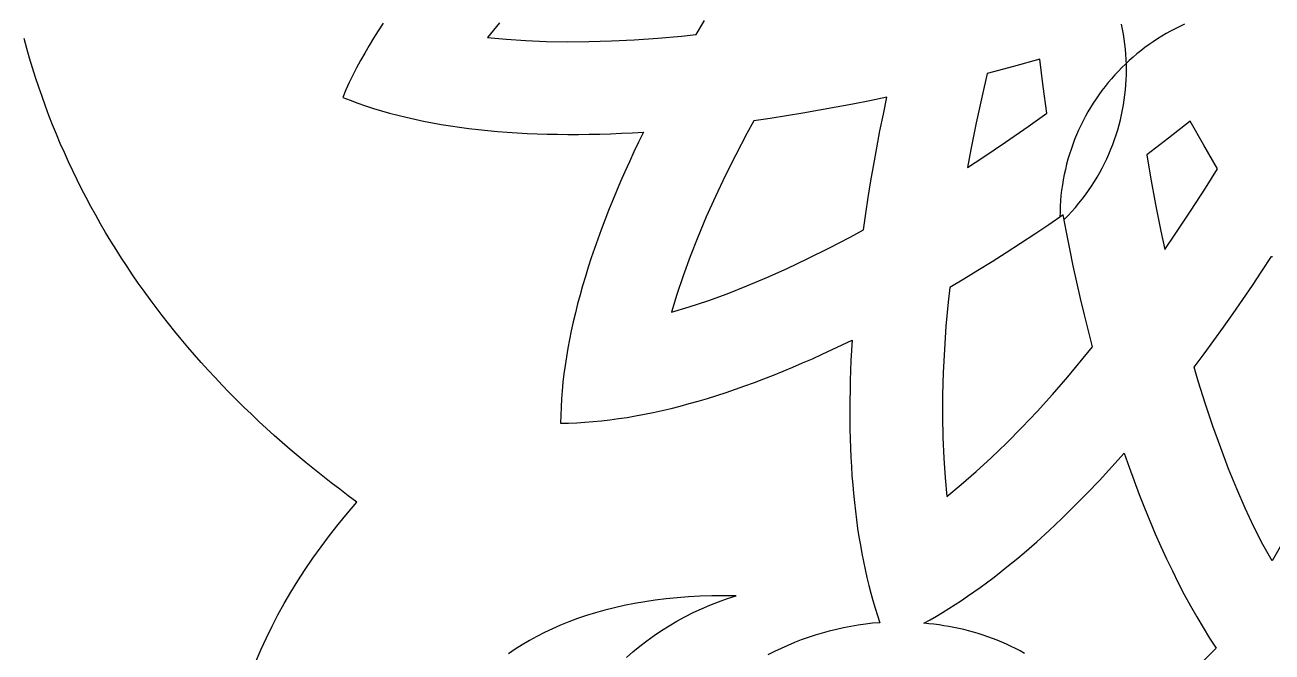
# Model space of a CAD drawing. Extents: x -5 to 96, y -47 to 131.
# Drawn here: x 16.37 to 45.28, y 20.38 to 34.92 of the extents above; entities that cross this region are included whole.
import ezdxf

# ---------------------------------------------------------------- set-up
doc = ezdxf.new("R2010")
doc.units = 0
doc.header["$MEASUREMENT"] = 0
doc.layers.add('LAYER_1', color=18, linetype='CONTINUOUS')

msp = doc.modelspace()

# ---------------------------------------------------------------- linework, layer by layer
at = {"layer": 'LAYER_1'}
for points in [[(27.368, 34.967), (27.094, 34.633), (27.523, 34.591), (27.979, 34.559), (28.453, 34.539), (28.941, 34.531), (29.445, 34.533), (29.963, 34.549), (30.494, 34.575), (31.038, 34.612), (31.593, 34.662), (31.929, 34.698), (32.123, 35.025)], [(27.368, 34.967), (27.094, 34.633), (27.523, 34.591), (27.979, 34.559), (28.453, 34.539), (28.941, 34.531), (29.445, 34.533), (29.963, 34.549), (30.494, 34.575), (31.038, 34.612), (31.593, 34.662), (31.929, 34.698), (32.123, 35.025)], [(24.671, 34.958), (24.558, 34.785), (24.45, 34.613), (24.345, 34.441), (24.245, 34.269), (24.15, 34.097), (24.058, 33.925), (23.971, 33.754), (23.888, 33.583), (23.81, 33.412), (23.736, 33.241), (23.908, 33.173), (24.084, 33.108), (24.264, 33.046), (24.446, 32.986), (24.632, 32.93), (24.821, 32.876), (25.013, 32.825), (25.209, 32.778), (25.407, 32.732), (25.608, 32.69), (25.813, 32.651), (26.02, 32.614), (26.23, 32.58), (26.443, 32.549), (26.658, 32.521), (26.877, 32.495), (27.098, 32.472), (27.322, 32.451), (27.548, 32.434), (27.777, 32.418), (28.008, 32.406), (28.242, 32.396), (28.478, 32.389), (28.717, 32.384), (28.958, 32.381), (29.202, 32.382), (29.447, 32.384), (29.695, 32.39), (29.945, 32.397), (30.197, 32.407), (30.451, 32.42), (30.707, 32.435), (30.596, 32.204), (30.487, 31.974), (30.381, 31.745), (30.278, 31.517), (30.179, 31.29), (30.083, 31.064), (29.989, 30.839), (29.899, 30.615), (29.812, 30.393), (29.729, 30.172), (29.649, 29.952), (29.572, 29.733), (29.498, 29.516), (29.428, 29.3), (29.361, 29.085), (29.298, 28.872), (29.238, 28.661), (29.182, 28.45), (29.13, 28.242), (29.081, 28.035), (29.035, 27.829), (28.994, 27.625), (28.956, 27.423), (28.922, 27.223), (28.891, 27.024), (28.864, 26.827), (28.842, 26.632), (28.823, 26.438), (28.808, 26.247), (28.797, 26.057), (28.79, 25.87), (28.787, 25.684), (28.972, 25.687), (29.16, 25.694), (29.35, 25.705), (29.542, 25.72), (29.735, 25.739), (29.931, 25.762), (30.128, 25.789), (30.327, 25.819), (30.527, 25.854), (30.73, 25.892), (30.934, 25.933), (31.14, 25.979), (31.347, 26.028), (31.556, 26.081), (31.766, 26.137), (31.978, 26.197), (32.191, 26.26), (32.406, 26.327), (32.622, 26.397), (32.84, 26.471), (33.059, 26.548), (33.279, 26.629), (33.501, 26.712), (33.723, 26.799), (33.947, 26.89), (34.172, 26.983), (34.398, 27.08), (34.626, 27.18), (34.854, 27.283), (35.083, 27.389), (35.314, 27.498), (35.545, 27.61), (35.519, 27.138), (35.51, 26.905), (35.502, 26.674), (35.497, 26.444), (35.493, 26.217), (35.492, 25.991), (35.493, 25.767), (35.496, 25.545), (35.501, 25.325), (35.508, 25.107), (35.518, 24.892), (35.529, 24.678), (35.543, 24.466), (35.559, 24.257), (35.578, 24.05), (35.598, 23.845), (35.621, 23.642), (35.647, 23.441), (35.674, 23.243), (35.704, 23.047), (35.737, 22.854), (35.771, 22.663), (35.808, 22.474), (35.847, 22.288), (35.889, 22.104), (35.933, 21.923), (35.98, 21.745), (36.029, 21.569), (36.081, 21.396), (36.135, 21.225), (36.191, 21.057), (36.022, 21.042), (35.853, 21.022), (35.684, 20.998), (35.516, 20.97), (35.349, 20.938), (35.182, 20.901), (35.017, 20.861), (34.852, 20.816), (34.689, 20.767), (34.527, 20.714), (34.367, 20.657), (34.208, 20.595), (34.052, 20.53), (33.897, 20.461), (33.744, 20.388), (33.593, 20.311)], [(24.671, 34.958), (24.558, 34.785), (24.45, 34.613), (24.345, 34.441), (24.245, 34.269), (24.15, 34.097), (24.058, 33.925), (23.971, 33.754), (23.888, 33.583), (23.81, 33.412), (23.736, 33.241), (23.908, 33.173), (24.084, 33.108), (24.264, 33.046), (24.446, 32.986), (24.632, 32.93), (24.821, 32.876), (25.013, 32.825), (25.209, 32.778), (25.407, 32.732), (25.608, 32.69), (25.813, 32.651), (26.02, 32.614), (26.23, 32.58), (26.443, 32.549), (26.658, 32.521), (26.877, 32.495), (27.098, 32.472), (27.322, 32.451), (27.548, 32.434), (27.777, 32.418), (28.008, 32.406), (28.242, 32.396), (28.478, 32.389), (28.717, 32.384), (28.958, 32.381), (29.202, 32.382), (29.447, 32.384), (29.695, 32.39), (29.945, 32.397), (30.197, 32.407), (30.451, 32.42), (30.707, 32.435), (30.596, 32.204), (30.487, 31.974), (30.381, 31.745), (30.278, 31.517), (30.179, 31.29), (30.083, 31.064), (29.989, 30.839), (29.899, 30.615), (29.812, 30.393), (29.729, 30.172), (29.649, 29.952), (29.572, 29.733), (29.498, 29.516), (29.428, 29.3), (29.361, 29.085), (29.298, 28.872), (29.238, 28.661), (29.182, 28.45), (29.13, 28.242), (29.081, 28.035), (29.035, 27.829), (28.994, 27.625), (28.956, 27.423), (28.922, 27.223), (28.891, 27.024), (28.864, 26.827), (28.842, 26.632), (28.823, 26.438), (28.808, 26.247), (28.797, 26.057), (28.79, 25.87), (28.787, 25.684), (28.972, 25.687), (29.16, 25.694), (29.35, 25.705), (29.542, 25.72), (29.735, 25.739), (29.931, 25.762), (30.128, 25.789), (30.327, 25.819), (30.527, 25.854), (30.73, 25.892), (30.934, 25.933), (31.14, 25.979), (31.347, 26.028), (31.556, 26.081), (31.766, 26.137), (31.978, 26.197), (32.191, 26.26), (32.406, 26.327), (32.622, 26.397), (32.84, 26.471), (33.059, 26.548), (33.279, 26.629), (33.501, 26.712), (33.723, 26.799), (33.947, 26.89), (34.172, 26.983), (34.398, 27.08), (34.626, 27.18), (34.854, 27.283), (35.083, 27.389), (35.314, 27.498), (35.545, 27.61), (35.519, 27.138), (35.51, 26.905), (35.502, 26.674), (35.497, 26.444), (35.493, 26.217), (35.492, 25.991), (35.493, 25.767), (35.496, 25.545), (35.501, 25.325), (35.508, 25.107), (35.518, 24.892), (35.529, 24.678), (35.543, 24.466), (35.559, 24.257), (35.578, 24.05), (35.598, 23.845), (35.621, 23.642), (35.647, 23.441), (35.674, 23.243), (35.704, 23.047), (35.737, 22.854), (35.771, 22.663), (35.808, 22.474), (35.847, 22.288), (35.889, 22.104), (35.933, 21.923), (35.98, 21.745), (36.029, 21.569), (36.081, 21.396), (36.135, 21.225), (36.191, 21.057), (36.022, 21.042), (35.853, 21.022), (35.684, 20.998), (35.516, 20.97), (35.349, 20.938), (35.182, 20.901), (35.017, 20.861), (34.852, 20.816), (34.689, 20.767), (34.527, 20.714), (34.367, 20.657), (34.208, 20.595), (34.052, 20.53), (33.897, 20.461), (33.744, 20.388), (33.593, 20.311)], [(43.251, 34.937), (43.143, 34.887), (43.036, 34.834), (42.931, 34.778), (42.828, 34.72), (42.726, 34.66), (42.625, 34.597), (42.527, 34.532), (42.43, 34.465), (42.334, 34.395), (42.241, 34.323), (42.149, 34.249), (42.059, 34.173), (41.971, 34.095), (41.885, 34.014), (41.801, 33.932), (41.719, 33.848), (41.638, 33.762), (41.56, 33.673), (41.484, 33.583), (41.41, 33.492), (41.339, 33.398), (41.269, 33.303), (41.202, 33.205), (41.137, 33.107), (41.074, 33.006), (41.014, 32.904), (40.956, 32.801), (40.901, 32.696), (40.848, 32.589), (40.797, 32.481), (40.75, 32.372), (40.704, 32.261), (40.662, 32.149), (40.622, 32.035), (40.585, 31.921), (40.55, 31.805), (40.519, 31.688), (40.49, 31.57), (40.464, 31.45), (40.441, 31.33), (40.421, 31.209), (40.404, 31.086), (40.389, 30.963), (40.378, 30.839), (40.37, 30.714), (40.366, 30.588), (40.364, 30.461)], [(43.251, 34.937), (43.143, 34.887), (43.036, 34.834), (42.931, 34.778), (42.828, 34.72), (42.726, 34.66), (42.625, 34.597), (42.527, 34.532), (42.43, 34.465), (42.334, 34.395), (42.241, 34.323), (42.149, 34.249), (42.059, 34.173), (41.971, 34.095), (41.885, 34.014), (41.801, 33.932), (41.719, 33.848), (41.638, 33.762), (41.56, 33.673), (41.484, 33.583), (41.41, 33.492), (41.339, 33.398), (41.269, 33.303), (41.202, 33.205), (41.137, 33.107), (41.074, 33.006), (41.014, 32.904), (40.956, 32.801), (40.901, 32.696), (40.848, 32.589), (40.797, 32.481), (40.75, 32.372), (40.704, 32.261), (40.662, 32.149), (40.622, 32.035), (40.585, 31.921), (40.55, 31.805), (40.519, 31.688), (40.49, 31.57), (40.464, 31.45), (40.441, 31.33), (40.421, 31.209), (40.404, 31.086), (40.389, 30.963), (40.378, 30.839), (40.37, 30.714), (40.366, 30.588), (40.364, 30.461)], [(40.469, 30.413), (40.558, 30.504), (40.643, 30.596), (40.726, 30.69), (40.806, 30.786), (40.883, 30.883), (40.958, 30.982), (41.03, 31.082), (41.098, 31.183), (41.164, 31.286), (41.228, 31.39), (41.288, 31.495), (41.346, 31.602), (41.4, 31.709), (41.452, 31.818), (41.501, 31.927), (41.548, 32.037), (41.591, 32.149), (41.632, 32.261), (41.67, 32.374), (41.705, 32.487), (41.737, 32.601), (41.767, 32.716), (41.794, 32.832), (41.817, 32.948), (41.839, 33.064), (41.857, 33.181), (41.872, 33.298), (41.885, 33.415), (41.895, 33.532), (41.902, 33.65), (41.906, 33.768), (41.907, 33.886), (41.906, 34.003), (41.902, 34.121), (41.895, 34.239), (41.885, 34.356), (41.872, 34.474), (41.857, 34.591), (41.839, 34.707), (41.817, 34.824), (41.794, 34.94)], [(40.469, 30.413), (40.558, 30.504), (40.643, 30.596), (40.726, 30.69), (40.806, 30.786), (40.883, 30.883), (40.958, 30.982), (41.03, 31.082), (41.098, 31.183), (41.164, 31.286), (41.228, 31.39), (41.288, 31.495), (41.346, 31.602), (41.4, 31.709), (41.452, 31.818), (41.501, 31.927), (41.548, 32.037), (41.591, 32.149), (41.632, 32.261), (41.67, 32.374), (41.705, 32.487), (41.737, 32.601), (41.767, 32.716), (41.794, 32.832), (41.817, 32.948), (41.839, 33.064), (41.857, 33.181), (41.872, 33.298), (41.885, 33.415), (41.895, 33.532), (41.902, 33.65), (41.906, 33.768), (41.907, 33.886), (41.906, 34.003), (41.902, 34.121), (41.895, 34.239), (41.885, 34.356), (41.872, 34.474), (41.857, 34.591), (41.839, 34.707), (41.817, 34.824), (41.794, 34.94)], [(21.725, 20.175), (21.84, 20.441), (21.964, 20.707), (22.095, 20.973), (22.233, 21.238), (22.38, 21.502), (22.534, 21.766), (22.696, 22.029), (22.867, 22.292), (23.045, 22.554), (23.232, 22.816), (23.427, 23.077), (23.631, 23.337), (23.843, 23.596), (24.064, 23.855), (23.863, 24.002), (23.664, 24.151), (23.467, 24.302), (23.273, 24.454), (23.08, 24.607), (22.89, 24.762), (22.701, 24.919), (22.515, 25.077), (22.331, 25.236), (22.149, 25.398), (21.97, 25.56), (21.792, 25.724), (21.617, 25.89), (21.444, 26.057), (21.274, 26.226), (21.105, 26.396), (20.939, 26.568), (20.775, 26.741), (20.614, 26.916), (20.455, 27.092), (20.298, 27.269), (20.143, 27.448), (19.991, 27.629), (19.842, 27.811), (19.694, 27.994), (19.55, 28.179), (19.407, 28.365), (19.267, 28.553), (19.13, 28.742), (18.995, 28.933), (18.863, 29.125), (18.733, 29.318), (18.605, 29.513), (18.48, 29.71), (18.358, 29.907), (18.238, 30.106), (18.121, 30.307), (18.007, 30.509), (17.895, 30.712), (17.786, 30.917), (17.679, 31.123), (17.575, 31.33), (17.474, 31.539), (17.376, 31.749), (17.28, 31.961), (17.187, 32.174), (17.097, 32.388), (17.009, 32.604), (16.924, 32.821), (16.842, 33.039), (16.763, 33.259), (16.687, 33.48), (16.613, 33.702), (16.543, 33.926), (16.475, 34.151), (16.41, 34.377), (16.348, 34.604)], [(21.725, 20.175), (21.84, 20.441), (21.964, 20.707), (22.095, 20.973), (22.233, 21.238), (22.38, 21.502), (22.534, 21.766), (22.696, 22.029), (22.867, 22.292), (23.045, 22.554), (23.232, 22.816), (23.427, 23.077), (23.631, 23.337), (23.843, 23.596), (24.064, 23.855), (23.863, 24.002), (23.664, 24.151), (23.467, 24.302), (23.273, 24.454), (23.08, 24.607), (22.89, 24.762), (22.701, 24.919), (22.515, 25.077), (22.331, 25.236), (22.149, 25.398), (21.97, 25.56), (21.792, 25.724), (21.617, 25.89), (21.444, 26.057), (21.274, 26.226), (21.105, 26.396), (20.939, 26.568), (20.775, 26.741), (20.614, 26.916), (20.455, 27.092), (20.298, 27.269), (20.143, 27.448), (19.991, 27.629), (19.842, 27.811), (19.694, 27.994), (19.55, 28.179), (19.407, 28.365), (19.267, 28.553), (19.13, 28.742), (18.995, 28.933), (18.863, 29.125), (18.733, 29.318), (18.605, 29.513), (18.48, 29.71), (18.358, 29.907), (18.238, 30.106), (18.121, 30.307), (18.007, 30.509), (17.895, 30.712), (17.786, 30.917), (17.679, 31.123), (17.575, 31.33), (17.474, 31.539), (17.376, 31.749), (17.28, 31.961), (17.187, 32.174), (17.097, 32.388), (17.009, 32.604), (16.924, 32.821), (16.842, 33.039), (16.763, 33.259), (16.687, 33.48), (16.613, 33.702), (16.543, 33.926), (16.475, 34.151), (16.41, 34.377), (16.348, 34.604)], [(45.499, 22.873), (45.283, 22.493), (45.066, 22.873), (44.861, 23.282), (44.661, 23.712), (44.467, 24.16), (44.276, 24.627), (44.092, 25.111), (43.913, 25.611), (43.74, 26.128), (43.572, 26.66), (43.477, 26.985), (43.705, 27.289), (43.931, 27.598), (44.157, 27.912), (44.382, 28.23), (44.605, 28.553), (44.828, 28.88), (45.049, 29.212), (45.269, 29.548), (45.296, 29.548)], [(45.499, 22.873), (45.283, 22.493), (45.066, 22.873), (44.861, 23.282), (44.661, 23.712), (44.467, 24.16), (44.276, 24.627), (44.092, 25.111), (43.913, 25.611), (43.74, 26.128), (43.572, 26.66), (43.477, 26.985), (43.705, 27.289), (43.931, 27.598), (44.157, 27.912), (44.382, 28.23), (44.605, 28.553), (44.828, 28.88), (45.049, 29.212), (45.269, 29.548)], [(39.541, 20.345), (39.439, 20.402), (39.336, 20.456), (39.231, 20.507), (39.126, 20.557), (39.019, 20.603), (38.912, 20.648), (38.803, 20.69), (38.694, 20.73), (38.583, 20.768), (38.472, 20.803), (38.361, 20.836), (38.248, 20.867), (38.135, 20.895), (38.021, 20.922), (37.907, 20.946), (37.792, 20.968), (37.676, 20.987), (37.561, 21.004), (37.444, 21.02), (37.328, 21.033), (37.211, 21.043), (37.355, 21.124), (37.5, 21.207), (37.645, 21.294), (37.79, 21.383), (37.935, 21.476), (38.08, 21.571), (38.225, 21.67), (38.371, 21.771), (38.516, 21.875), (38.662, 21.981), (38.807, 22.091), (38.953, 22.203), (39.098, 22.318), (39.244, 22.436), (39.39, 22.557), (39.535, 22.68), (39.826, 22.934), (40.117, 23.198), (40.408, 23.473), (40.698, 23.757), (40.988, 24.051), (41.278, 24.355), (41.567, 24.668), (41.855, 24.989), (41.968, 24.664), (42.085, 24.344), (42.203, 24.029), (42.325, 23.72), (42.449, 23.416), (42.576, 23.117), (42.705, 22.824), (42.837, 22.537), (42.971, 22.256), (43.108, 21.981), (43.248, 21.712), (43.39, 21.449), (43.535, 21.193), (43.683, 20.943), (43.833, 20.699), (43.986, 20.462), (42.249, 18.717)], [(39.541, 20.345), (39.439, 20.402), (39.336, 20.456), (39.231, 20.507), (39.126, 20.557), (39.019, 20.603), (38.912, 20.648), (38.803, 20.69), (38.694, 20.73), (38.583, 20.768), (38.472, 20.803), (38.361, 20.836), (38.248, 20.867), (38.135, 20.895), (38.021, 20.922), (37.907, 20.946), (37.792, 20.968), (37.676, 20.987), (37.561, 21.004), (37.444, 21.02), (37.328, 21.033), (37.211, 21.043), (37.355, 21.124), (37.5, 21.207), (37.645, 21.294), (37.79, 21.383), (37.935, 21.476), (38.08, 21.571), (38.225, 21.67), (38.371, 21.771), (38.516, 21.875), (38.662, 21.981), (38.807, 22.091), (38.953, 22.203), (39.098, 22.318), (39.244, 22.436), (39.39, 22.557), (39.535, 22.68), (39.826, 22.934), (40.117, 23.198), (40.408, 23.473), (40.698, 23.757), (40.988, 24.051), (41.278, 24.355), (41.567, 24.668), (41.855, 24.989), (41.968, 24.664), (42.085, 24.344), (42.203, 24.029), (42.325, 23.72), (42.449, 23.416), (42.576, 23.117), (42.705, 22.824), (42.837, 22.537), (42.971, 22.256), (43.108, 21.981), (43.248, 21.712), (43.39, 21.449), (43.535, 21.193), (43.683, 20.943), (43.833, 20.699), (43.986, 20.462), (42.249, 18.717)], [(30.311, 20.249), (30.464, 20.383), (30.622, 20.513), (30.785, 20.638), (30.953, 20.759), (31.125, 20.875), (31.301, 20.987), (31.482, 21.093), (31.667, 21.194), (31.857, 21.29), (32.05, 21.38), (32.247, 21.464), (32.448, 21.542), (32.653, 21.614), (32.861, 21.68), (32.574, 21.682), (32.294, 21.679), (32.02, 21.67), (31.751, 21.656), (31.489, 21.636), (31.232, 21.61), (30.981, 21.579), (30.736, 21.543), (30.497, 21.502), (30.263, 21.456), (30.035, 21.404), (29.813, 21.348), (29.596, 21.288), (29.385, 21.222), (29.18, 21.152), (28.98, 21.078), (28.786, 20.999), (28.598, 20.916), (28.414, 20.829), (28.237, 20.738), (28.064, 20.643), (27.897, 20.544), (27.736, 20.441), (27.579, 20.335)], [(30.311, 20.249), (30.464, 20.383), (30.622, 20.513), (30.785, 20.638), (30.953, 20.759), (31.125, 20.875), (31.301, 20.987), (31.482, 21.093), (31.667, 21.194), (31.857, 21.29), (32.05, 21.38), (32.247, 21.464), (32.448, 21.542), (32.653, 21.614), (32.861, 21.68), (32.574, 21.682), (32.294, 21.679), (32.02, 21.67), (31.751, 21.656), (31.489, 21.636), (31.232, 21.61), (30.981, 21.579), (30.736, 21.543), (30.497, 21.502), (30.263, 21.456), (30.035, 21.404), (29.813, 21.348), (29.596, 21.288), (29.385, 21.222), (29.18, 21.152), (28.98, 21.078), (28.786, 20.999), (28.598, 20.916), (28.414, 20.829), (28.237, 20.738), (28.064, 20.643), (27.897, 20.544), (27.736, 20.441), (27.579, 20.335)]]:
    msp.add_lwpolyline(points, dxfattribs=at)
for points in [[(39.897, 34.126), (39.285, 33.956), (38.676, 33.795), (38.558, 33.28), (38.423, 32.653), (38.298, 32.032), (38.219, 31.614), (38.576, 31.846), (39.101, 32.2), (39.628, 32.563), (40.059, 32.871), (39.975, 33.496)], [(39.897, 34.126), (39.285, 33.956), (38.676, 33.795), (38.558, 33.28), (38.423, 32.653), (38.298, 32.032), (38.219, 31.614), (38.576, 31.846), (39.101, 32.2), (39.628, 32.563), (40.059, 32.871), (39.975, 33.496)], [(35.807, 30.168), (35.861, 30.544), (35.92, 30.922), (35.982, 31.303), (36.048, 31.687), (36.118, 32.073), (36.192, 32.461), (36.27, 32.852), (36.351, 33.245), (35.957, 33.163), (35.566, 33.085), (35.176, 33.01), (34.789, 32.94), (34.404, 32.873), (34.022, 32.811), (33.643, 32.752), (33.266, 32.698), (33.104, 32.401), (32.846, 31.907), (32.603, 31.42), (32.376, 30.939), (32.164, 30.466), (31.969, 30.002), (31.79, 29.547), (31.628, 29.102), (31.483, 28.668), (31.357, 28.255), (31.77, 28.38), (32.203, 28.525), (32.648, 28.687), (33.103, 28.866), (33.568, 29.062), (34.04, 29.274), (34.521, 29.501), (35.009, 29.744), (35.503, 30.002)], [(35.807, 30.168), (35.861, 30.544), (35.92, 30.922), (35.982, 31.303), (36.048, 31.687), (36.118, 32.073), (36.192, 32.461), (36.27, 32.852), (36.351, 33.245), (35.957, 33.163), (35.566, 33.085), (35.176, 33.01), (34.789, 32.94), (34.404, 32.873), (34.022, 32.811), (33.643, 32.752), (33.266, 32.698), (33.104, 32.401), (32.846, 31.907), (32.603, 31.42), (32.376, 30.939), (32.164, 30.466), (31.969, 30.002), (31.79, 29.547), (31.628, 29.102), (31.483, 28.668), (31.357, 28.255), (31.77, 28.38), (32.203, 28.525), (32.648, 28.687), (33.103, 28.866), (33.568, 29.062), (34.04, 29.274), (34.521, 29.501), (35.009, 29.744), (35.503, 30.002)], [(44.016, 31.584), (43.698, 32.131), (43.384, 32.685), (42.882, 32.293), (42.379, 31.91), (42.467, 31.389), (42.581, 30.758), (42.704, 30.137), (42.793, 29.711), (43.038, 30.07), (43.388, 30.598), (43.736, 31.136)], [(44.016, 31.584), (43.698, 32.131), (43.384, 32.685), (42.882, 32.293), (42.379, 31.91), (42.467, 31.389), (42.581, 30.758), (42.704, 30.137), (42.793, 29.711), (43.038, 30.07), (43.388, 30.598), (43.736, 31.136)], [(41.118, 27.453), (41.024, 27.822), (40.933, 28.195), (40.844, 28.572), (40.758, 28.952), (40.675, 29.337), (40.595, 29.725), (40.517, 30.117), (40.442, 30.513), (40.11, 30.287), (39.779, 30.065), (39.449, 29.848), (39.119, 29.636), (38.79, 29.428), (38.461, 29.224), (38.134, 29.026), (37.808, 28.832), (37.771, 28.487), (37.722, 27.933), (37.684, 27.389), (37.658, 26.858), (37.644, 26.34), (37.642, 25.836), (37.65, 25.348), (37.67, 24.874), (37.703, 24.417), (37.745, 23.987), (38.078, 24.261), (38.423, 24.561), (38.772, 24.882), (39.124, 25.222), (39.478, 25.58), (39.833, 25.957), (40.191, 26.351), (40.547, 26.761), (40.906, 27.189)], [(41.118, 27.453), (41.024, 27.822), (40.933, 28.195), (40.844, 28.572), (40.758, 28.952), (40.675, 29.337), (40.595, 29.725), (40.517, 30.117), (40.442, 30.513), (40.11, 30.287), (39.779, 30.065), (39.449, 29.848), (39.119, 29.636), (38.79, 29.428), (38.461, 29.224), (38.134, 29.026), (37.808, 28.832), (37.771, 28.487), (37.722, 27.933), (37.684, 27.389), (37.658, 26.858), (37.644, 26.34), (37.642, 25.836), (37.65, 25.348), (37.67, 24.874), (37.703, 24.417), (37.745, 23.987), (38.078, 24.261), (38.423, 24.561), (38.772, 24.882), (39.124, 25.222), (39.478, 25.58), (39.833, 25.957), (40.191, 26.351), (40.547, 26.761), (40.906, 27.189)]]:
    msp.add_lwpolyline(points, close=True, dxfattribs=at)

doc.saveas('drawing.dxf')
